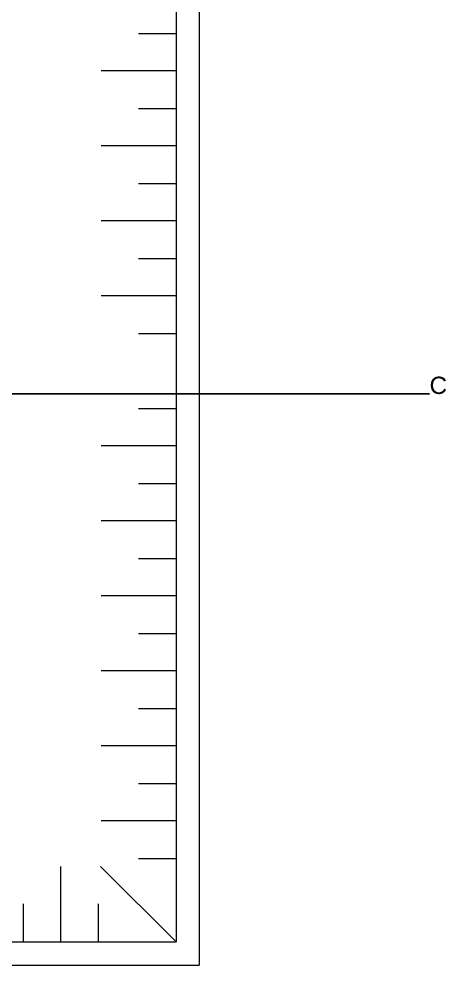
# Model space of a CAD drawing. Header units: millimetres. Extents: x 100 to 1590, y 100 to 694.
# Drawn here: x 1259 to 1292, y 456.3 to 529.4 of the extents above; entities that cross this region are included whole.
import ezdxf

# ---------------------------------------------------------------- set-up
doc = ezdxf.new("R2010")
doc.units = ezdxf.units.MM
doc.layers.add('COTAS', color=5, linetype='Continuous', lineweight=5)
doc.layers.add('PAREDE', color=7, linetype='Continuous', lineweight=9)
doc.styles.get("Standard").update_dxf_attribs({"font": 'Arial.ttf'})

msp = doc.modelspace()

# ---------------------------------------------------------------- linework, layer by layer
at = {"color": 1}
msp.add_line((1083.468, 500.413), (1290.708, 500.413), dxfattribs=at)
at = {"layer": 'PAREDE'}
for p, q in [((1272.927, 634.452), (1272.927, 456.327)), ((1271.146, 632.671), (1271.146, 458.109)), ((1268.251, 528.245), (1271.19, 528.245)), ((1271.146, 525.351), (1265.357, 525.351)), ((1271.146, 525.351), (1265.357, 525.351)), ((1268.251, 522.456), (1271.19, 522.456)), ((1271.146, 519.562), (1265.357, 519.562)), ((1271.146, 519.562), (1265.357, 519.562)), ((1268.251, 516.667), (1271.19, 516.667)), ((1271.146, 513.773), (1265.357, 513.773)), ((1271.146, 513.773), (1265.357, 513.773)), ((1268.251, 510.878), (1271.19, 510.878)), ((1271.146, 507.984), (1265.357, 507.984)), ((1271.146, 507.984), (1265.357, 507.984)), ((1268.251, 505.089), (1271.19, 505.089)), ((1268.251, 499.3), (1271.19, 499.3)), ((1271.146, 496.405), (1265.357, 496.405)), ((1271.146, 496.405), (1265.357, 496.405)), ((1268.251, 493.511), (1271.19, 493.511)), ((1271.146, 490.616), (1265.357, 490.616)), ((1271.146, 490.616), (1265.357, 490.616)), ((1268.251, 487.722), (1271.19, 487.722)), ((1271.146, 484.827), (1265.357, 484.827)), ((1271.146, 484.827), (1265.357, 484.827)), ((1268.251, 481.933), (1271.19, 481.933)), ((1271.146, 479.038), (1265.357, 479.038)), ((1271.146, 479.038), (1265.357, 479.038)), ((1268.251, 476.144), (1271.19, 476.144)), ((1271.146, 473.249), (1265.357, 473.249)), ((1271.146, 473.249), (1265.357, 473.249)), ((1271.146, 473.249), (1265.357, 473.249)), ((1268.251, 470.355), (1271.19, 470.355)), ((1271.146, 467.46), (1265.357, 467.46)), ((1268.251, 464.566), (1271.19, 464.566)), ((1262.239, 458.153), (1262.239, 463.942)), ((1271.146, 458.109), (1265.312, 463.942)), ((1271.146, 458.109), (1265.357, 463.898)), ((1259.345, 461.048), (1259.345, 458.109)), ((1265.134, 461.048), (1265.134, 458.109)), ((1096.583, 458.109), (1271.146, 458.109)), ((1094.802, 456.327), (1272.927, 456.327))]:
    msp.add_line(p, q, dxfattribs=at)

# ---------------------------------------------------------------- texts
at = {"layer": 'COTAS', "color": 1, "insert": (1290.708, 501.749), "char_height": 1.336, "attachment_point": 1}
msp.add_mtext_dynamic_manual_height_columns('C', width=1385.51337, gutter_width=0.75, heights=[0], dxfattribs=at)

doc.saveas('drawing.dxf')
